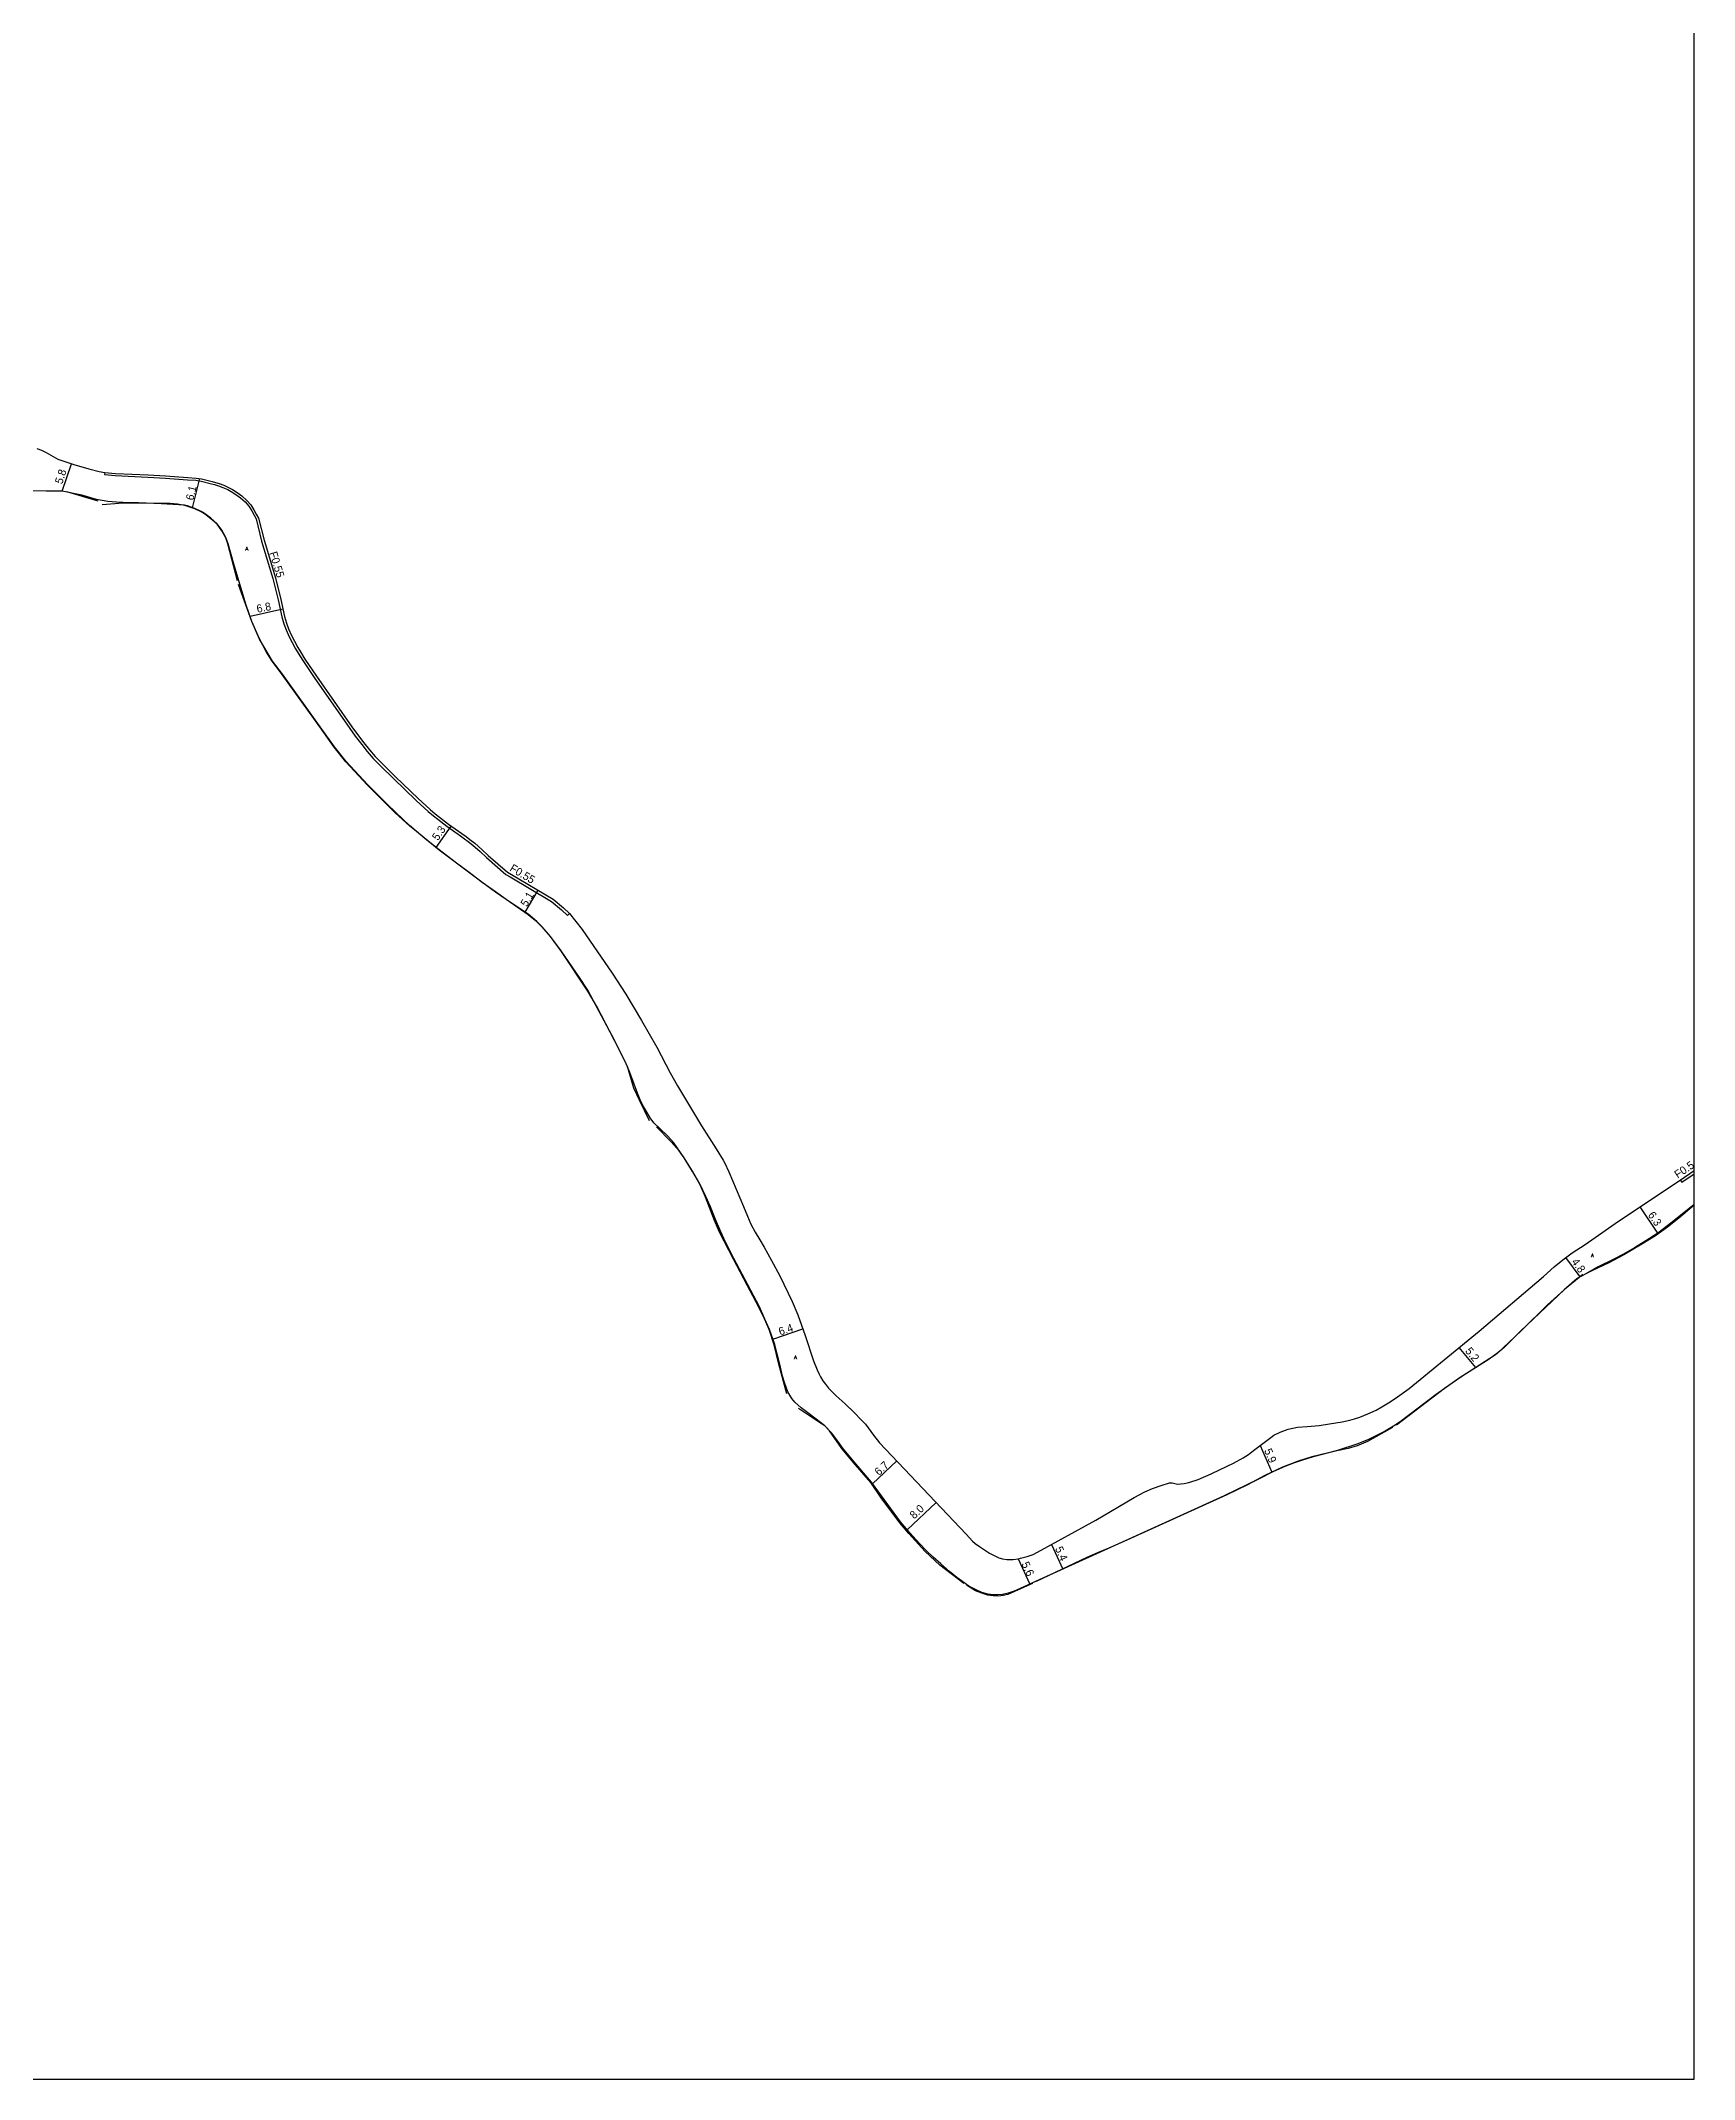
# Model space of a CAD drawing. Header units: metres. Extents: x -24000 to -20000, y -93000 to -89999.
# Drawn here: x -20332.2 to -20000, y -91200 to -90790.5 of the extents above; entities that cross this region are included whole.
import ezdxf

# ---------------------------------------------------------------- set-up
doc = ezdxf.new("R2010")
doc.units = ezdxf.units.M
doc.header["$LTSCALE"] = 2.5
for name, color, linetype in [('側溝・桝', 7, 'Continuous'), ('図郭', 7, 'Continuous'), ('幅員', 7, 'Continuous'), ('歩道・分離帯・安全施設', 7, 'Continuous'), ('舗装', 7, 'Continuous'), ('道路', 7, 'Continuous')]:
    doc.layers.add(name, color=color, linetype=linetype)
doc.styles.get("Standard").update_dxf_attribs({"font": ''})
doc.styles.add('YOKO_DECO', font='txt.shx', dxfattribs={"bigfont": 'extfont.shx'})
doc.styles.get('Standard').set_extended_font_data('@MS PGothic')

msp = doc.modelspace()

# ---------------------------------------------------------------- linework, layer by layer
at = {"layer": '側溝・桝'}
for points in [[(-20319.31, -90877.2), (-20319.35, -90877.65), (-20317.19, -90877.86), (-20310.62, -90878.16), (-20307.12, -90878.34), (-20302.65, -90878.69), (-20300.99, -90878.79), (-20299.96, -90878.95), (-20297.86, -90879.48), (-20297.27, -90879.64), (-20296.46, -90879.89), (-20295.58, -90880.23), (-20294.61, -90880.67), (-20293.9, -90881.05), (-20292.94, -90881.64), (-20292.03, -90882.29), (-20291.1, -90883.15), (-20290.37, -90884.02), (-20289.77, -90884.92), (-20289.29, -90885.77), (-20288.88, -90886.56), (-20287.8, -90891.01), (-20285.55, -90898.52), (-20284.46, -90902.83), (-20283.71, -90906.25), (-20283.32, -90907.63), (-20282.87, -90908.86), (-20282.26, -90910.21), (-20281.68, -90911.37), (-20280.98, -90912.63), (-20280.43, -90913.55), (-20279.54, -90915), (-20277.21, -90918.44), (-20270.09, -90928.64), (-20268.98, -90930.17), (-20267.67, -90931.84), (-20266.56, -90933.3), (-20265.35, -90934.67), (-20263.85, -90936.23), (-20261.3, -90938.73), (-20256.72, -90943.11), (-20254.3, -90945.33), (-20253.28, -90946.19), (-20252.41, -90946.88), (-20250.6, -90948.27), (-20247.86, -90950.21), (-20247.02, -90950.8), (-20246.29, -90951.38), (-20245.33, -90952.12), (-20243.9, -90953.39), (-20242.64, -90954.55), (-20238.7, -90957.95), (-20237.86, -90958.45), (-20229.55, -90963.39), (-20227.52, -90965.05), (-20226.36, -90966.23), (-20225.97, -90965.85)], [(-20002.8, -91019.38), (-20002.5, -91019.81), (-20000, -91018.09)]]:
    msp.add_lwpolyline(points, dxfattribs=at)
at = {"layer": '図郭'}
msp.add_lwpolyline([(-20800, -91200), (-20000, -91200), (-20000, -90600), (-20800, -90600)], close=True, dxfattribs=at)
at = {"layer": '幅員'}
for points in [[(-20327.85, -90880.97), (-20326.01, -90875.47)], [(-20301.69, -90884.35), (-20300.23, -90878.46)], [(-20290.12, -90906.08), (-20283.51, -90904.63)], [(-20252.71, -90952.56), (-20249.68, -90948.26)], [(-20234.86, -90965.57), (-20232.24, -90961.16)], [(-20007.34, -91030.04), (-20010.86, -91024.76)], [(-20022.9, -91038.82), (-20025.76, -91034.92)], [(-20185.09, -91051.35), (-20179.09, -91049.24)], [(-20043.88, -91057.04), (-20047.19, -91053)], [(-20087.19, -91072.69), (-20084.87, -91078.07)], [(-20165.05, -91080.38), (-20160.19, -91075.78)], [(-20158.08, -91089.64), (-20152.28, -91084.16)], [(-20129.1, -91092.59), (-20126.87, -91097.52)], [(-20135.81, -91095.44), (-20133.49, -91100.52)]]:
    msp.add_lwpolyline(points, dxfattribs=at)
at = {"layer": '歩道・分離帯・安全施設'}
for points in [[(-20320.62, -90882.97), (-20326.91, -90881.11)], [(-20292.64, -90898.98), (-20294.55, -90891.57), (-20295.01, -90890.33), (-20295.77, -90888.91), (-20296.74, -90887.59), (-20298.02, -90886.5), (-20299.25, -90885.54), (-20299.95, -90885.12), (-20301.18, -90884.51), (-20303.22, -90883.84), (-20304.67, -90883.57), (-20306.16, -90883.46), (-20315.57, -90883.36), (-20319.83, -90883.73)], [(-20209.89, -91007.5), (-20211.9, -91003.3), (-20213.01, -91000.91), (-20214.27, -90996.58), (-20216.89, -90991.32), (-20220.42, -90984.48), (-20222.23, -90981.4), (-20227.57, -90973.44), (-20229.74, -90970.46), (-20231.43, -90968.55), (-20232.49, -90967.5), (-20234.23, -90966.06), (-20238.67, -90963), (-20240.83, -90961.51), (-20243.53, -90959.54), (-20248.62, -90955.72), (-20252.11, -90953.09), (-20256.28, -90949.66), (-20258.09, -90948.17), (-20260.84, -90945.52), (-20262.62, -90943.81), (-20266.52, -90939.89), (-20270.78, -90935.3), (-20273.12, -90932.31), (-20276.06, -90928.31), (-20283.58, -90917.73), (-20285.63, -90915.14), (-20288.19, -90910.71), (-20289.75, -90907.13), (-20292.43, -90899.7)], [(-20182.3, -91062.28), (-20183.88, -91056.35), (-20184.82, -91052.5), (-20185.85, -91049.39), (-20186.75, -91047.26), (-20187.88, -91044.87), (-20190.23, -91040.5), (-20193.02, -91035.24), (-20195.79, -91029.83), (-20196.81, -91027.5), (-20197.84, -91024.89), (-20198.65, -91022.77), (-20199.71, -91020.31), (-20201.26, -91017.65), (-20202.9, -91014.87), (-20203.91, -91013.49), (-20205.53, -91011.68), (-20208.45, -91008.68)], [(-20000, -91024.44), (-20003.09, -91027), (-20005.35, -91028.82), (-20007.75, -91030.55), (-20010.51, -91032.23), (-20014.15, -91034.41), (-20017.14, -91035.97), (-20021.55, -91038.05)], [(-20022.35, -91038.36), (-20026.04, -91041.38), (-20034.8, -91049.67), (-20038.19, -91052.98), (-20039.95, -91054.47), (-20044.08, -91057.16), (-20046.89, -91058.95), (-20050.17, -91061.27), (-20059.84, -91068.62)], [(-20146.72, -91100.38), (-20151.53, -91096.75), (-20154.52, -91093.99), (-20157.75, -91090.35), (-20159.59, -91088.21), (-20163.32, -91083.18), (-20165.38, -91080.14), (-20168.97, -91076.07), (-20171.26, -91073.26), (-20173.73, -91069.76), (-20174.65, -91068.76), (-20175.55, -91068.18), (-20179.95, -91065.28)], [(-20060.61, -91069.1), (-20065.63, -91071.86), (-20067.72, -91072.78), (-20069.49, -91073.32), (-20071.82, -91073.75), (-20076.8, -91074.99), (-20079.39, -91075.77), (-20082.73, -91077.05), (-20086.24, -91078.72), (-20089.71, -91080.57), (-20093.91, -91082.57), (-20113.27, -91091.37), (-20117.63, -91093.32), (-20119.89, -91094.23), (-20122.05, -91095.22), (-20132.22, -91100.04)], [(-20132.95, -91100.38), (-20136.55, -91102.02), (-20137.87, -91102.59), (-20138.82, -91102.82), (-20139.76, -91102.93), (-20140.81, -91102.87), (-20141.91, -91102.74), (-20143.12, -91102.35), (-20144.39, -91101.86), (-20146.19, -91100.76)]]:
    msp.add_lwpolyline(points, dxfattribs=at)
at = {"layer": '道路'}
for points in [[(-20332.92, -90872.37), (-20331.98, -90872.71), (-20331.07, -90873.2), (-20328.7, -90874.57), (-20325.5, -90875.64), (-20322.53, -90876.51), (-20320.42, -90877.05), (-20319.31, -90877.2), (-20317.16, -90877.4), (-20310.59, -90877.71), (-20307.09, -90877.89), (-20302.63, -90878.24), (-20300.94, -90878.34), (-20299.88, -90878.51), (-20297.74, -90879.04), (-20297.04, -90879.24), (-20296.31, -90879.45), (-20295.4, -90879.8), (-20294.41, -90880.25), (-20293.67, -90880.64), (-20292.69, -90881.24), (-20291.74, -90881.93), (-20290.76, -90882.83), (-20289.99, -90883.75), (-20289.36, -90884.71), (-20288.86, -90885.59), (-20288.45, -90886.39), (-20287.28, -90890.85), (-20285.03, -90898.37), (-20283.93, -90902.71), (-20283.19, -90906.12), (-20282.81, -90907.47), (-20282.37, -90908.65), (-20281.77, -90909.98), (-20281.2, -90911.12), (-20280.51, -90912.36), (-20279.97, -90913.27), (-20279.09, -90914.71), (-20276.76, -90918.13), (-20269.65, -90928.32), (-20268.55, -90929.84), (-20267.25, -90931.51), (-20266.14, -90932.96), (-20264.95, -90934.31), (-20263.47, -90935.85), (-20260.92, -90938.34), (-20256.35, -90942.71), (-20253.94, -90944.92), (-20252.94, -90945.77), (-20252.08, -90946.45), (-20250.28, -90947.84), (-20247.54, -90949.76), (-20246.7, -90950.37), (-20245.95, -90950.96), (-20244.97, -90951.72), (-20243.54, -90952.99), (-20242.27, -90954.16), (-20238.39, -90957.5), (-20237.58, -90957.99), (-20229.23, -90962.95), (-20227.15, -90964.65), (-20225.97, -90965.85), (-20223.42, -90969.03), (-20217.38, -90977.79), (-20214.62, -90982.04), (-20211.46, -90987.31), (-20208.42, -90992.66), (-20205.75, -90997.83), (-20204.23, -91000.47), (-20199.4, -91008.48), (-20196.5, -91013.06), (-20195.05, -91015.39), (-20194.79, -91015.84), (-20193.93, -91017.69), (-20190.99, -91024.71), (-20190.17, -91026.65), (-20189.49, -91028.22), (-20188.67, -91029.82), (-20187.72, -91031.35), (-20186.84, -91032.83), (-20185.38, -91035.5), (-20183.66, -91038.63), (-20181.21, -91043.76), (-20180.07, -91046.46), (-20178.61, -91050.59), (-20176.9, -91055.66), (-20176.21, -91057.48), (-20175.85, -91058.24), (-20175.51, -91058.91), (-20175.03, -91059.68), (-20174.54, -91060.39), (-20173.89, -91061.16), (-20172.36, -91062.71), (-20170.59, -91064.3), (-20168.69, -91066.12), (-20167.41, -91067.44), (-20166.48, -91068.42), (-20164.87, -91070.6), (-20163.64, -91072.13), (-20146.29, -91090.49), (-20144.98, -91091.88), (-20144.42, -91092.38), (-20143.61, -91093), (-20142.59, -91093.66), (-20141.57, -91094.29), (-20140.64, -91094.78), (-20139.71, -91095.26), (-20138.97, -91095.49), (-20138.09, -91095.61), (-20137.76, -91095.6), (-20136.84, -91095.57), (-20135.81, -91095.44), (-20135.37, -91095.34), (-20133.97, -91094.97), (-20132.83, -91094.56), (-20131.9, -91094.13), (-20120.19, -91087.66), (-20112.49, -91083.11), (-20110.35, -91081.98), (-20108.8, -91081.35), (-20107.1, -91080.74), (-20105.44, -91080.21), (-20104.88, -91080.19), (-20104.34, -91080.34), (-20103.77, -91080.44), (-20103.12, -91080.41), (-20102.44, -91080.33), (-20101.56, -91080.12), (-20099.68, -91079.49), (-20097.03, -91078.35), (-20095.2, -91077.51), (-20092.54, -91076.22), (-20090.64, -91075.2), (-20089.55, -91074.5), (-20088.53, -91073.72), (-20085.06, -91071.05), (-20084.43, -91070.64), (-20083.17, -91070.01), (-20081.59, -91069.44), (-20079.69, -91069), (-20077.77, -91068.88), (-20075.36, -91068.69), (-20073.29, -91068.37), (-20070.75, -91067.96), (-20069.2, -91067.58), (-20068.24, -91067.31), (-20067.17, -91066.98), (-20065.6, -91066.32), (-20063.89, -91065.56), (-20062.77, -91064.94), (-20061.41, -91064.14), (-20060.06, -91063.28), (-20057.27, -91061.24), (-20043.18, -91049.73), (-20030.29, -91038.74), (-20028.12, -91036.83), (-20026.37, -91035.37), (-20024.49, -91033.99), (-20021.92, -91032.29), (-20015.19, -91027.65), (-20002.8, -91019.38), (-20000, -91017.46)], [(-20000, -91024.27), (-20004.69, -91028.02), (-20007.34, -91030.04), (-20009.72, -91031.6), (-20012.01, -91032.95), (-20014.18, -91034.27), (-20016.18, -91035.29), (-20019.3, -91036.78), (-20021.37, -91038.02), (-20022.9, -91038.82), (-20023.58, -91039.23), (-20026.15, -91041.39), (-20029.48, -91044.42), (-20034.73, -91049.57), (-20037.21, -91052.02), (-20039.44, -91054.08), (-20041.22, -91055.35), (-20043.97, -91057.1), (-20047.02, -91059.06), (-20051.83, -91062.44), (-20059.09, -91067.92), (-20060.4, -91068.79), (-20062.09, -91069.82), (-20065.57, -91071.56), (-20067.8, -91072.39), (-20071.66, -91073.71), (-20076.56, -91074.99), (-20078.66, -91075.63), (-20080.53, -91076.27), (-20082.22, -91076.92), (-20084.54, -91077.92), (-20087.53, -91079.47), (-20094.4, -91082.77), (-20103.4, -91086.9), (-20133.07, -91100.33), (-20135.44, -91101.41), (-20136.64, -91101.93), (-20137.84, -91102.36), (-20138.99, -91102.61), (-20139.89, -91102.72), (-20140.78, -91102.69), (-20141.89, -91102.57), (-20143.13, -91102.23), (-20144.22, -91101.66), (-20145.75, -91100.92), (-20147.19, -91099.9), (-20148.12, -91099.23), (-20149.59, -91098.03), (-20151.36, -91096.46), (-20152.86, -91095.12), (-20154.27, -91093.78), (-20155.66, -91092.36), (-20157.59, -91090.21), (-20159.46, -91088.02), (-20165.29, -91080.05), (-20168.79, -91075.89), (-20171.09, -91073.18), (-20171.81, -91072.1), (-20173.26, -91070.21), (-20174.66, -91068.77), (-20175.5, -91068.07), (-20178.09, -91066.15), (-20179.43, -91065.14), (-20180.68, -91063.99), (-20181.27, -91063.22), (-20182.07, -91061.89), (-20182.71, -91060.22), (-20183.14, -91058.76), (-20183.72, -91056.33), (-20184.22, -91054.26), (-20184.72, -91052.42), (-20185.78, -91049.39), (-20186.68, -91047.3), (-20187.8, -91044.85), (-20190.15, -91040.43), (-20192.93, -91035.15), (-20194.96, -91031.09), (-20195.56, -91029.74), (-20196.62, -91027.29), (-20197.59, -91024.75), (-20198.54, -91022.67), (-20199.71, -91020.28), (-20201.21, -91017.59), (-20202.92, -91014.89), (-20204.35, -91012.77), (-20204.97, -91011.88), (-20206.21, -91010.53), (-20207.89, -91008.94), (-20208.99, -91007.88), (-20209.71, -91006.86), (-20210.5, -91005.62), (-20211.31, -91004.24), (-20211.76, -91003.25), (-20212.3, -91001.93), (-20213.44, -90998.86), (-20213.97, -90997.4), (-20214.29, -90996.61), (-20214.81, -90995.44), (-20216.87, -90991.29), (-20220.49, -90984.5), (-20222.25, -90981.25), (-20223.94, -90978.69), (-20227.63, -90973.35), (-20229.76, -90970.43), (-20231.42, -90968.51), (-20232.52, -90967.41), (-20234.25, -90965.98), (-20238.65, -90962.98), (-20240.84, -90961.47), (-20243.51, -90959.57), (-20246.37, -90957.38), (-20248.62, -90955.71), (-20252.1, -90953.05), (-20254.91, -90950.82), (-20256.37, -90949.6), (-20258.1, -90948.18), (-20260.94, -90945.58), (-20262.69, -90943.88), (-20266.57, -90939.95), (-20269.23, -90937.18), (-20270.85, -90935.35), (-20273.22, -90932.38), (-20276.12, -90928.32), (-20283.69, -90917.81), (-20285.64, -90915.14), (-20286.79, -90913.35), (-20288.21, -90910.65), (-20289.76, -90907.14), (-20290.87, -90903.86), (-20292.17, -90899.65), (-20293.43, -90895.37), (-20294.48, -90891.55), (-20295, -90890.29), (-20295.81, -90888.78), (-20296.72, -90887.52), (-20297.99, -90886.39), (-20299.25, -90885.44), (-20299.94, -90885.04), (-20301.22, -90884.43), (-20302.7, -90883.94), (-20303.25, -90883.8), (-20307.9, -90883.5), (-20312.49, -90883.34), (-20314.36, -90883.29), (-20316.95, -90883.18), (-20318.71, -90883.06), (-20320.96, -90882.66), (-20323.92, -90881.79), (-20327.85, -90880.97), (-20331.05, -90880.96), (-20335.95, -90880.88)]]:
    msp.add_lwpolyline(points, dxfattribs=at)

# ---------------------------------------------------------------- texts
at = {"layer": '側溝・桝'}
for s, rotation, p in [('F0.55', 287, (-20286.26, -90893.38)), ('F0.55', 329, (-20238.09, -90957.16)), ('F0.5', 34, (-20003.31, -91019.1))]:
    msp.add_text(s, height=1.6, rotation=rotation, dxfattribs=at).set_placement(p)
at = {"layer": '幅員'}
for s, rotation, p in [('5.8', 72, (-20327.85, -90879.66)), ('6.1', 76, (-20301.52, -90882.93)), ('6.8', 12, (-20288.62, -90905.42)), ('5.3', 55, (-20252.39, -90951.31)), ('5.1', 59, (-20234.53, -90964.58)), ('6.3', 304, (-20009.38, -91026.37)), ('4.8', 306, (-20024.75, -91035.82)), ('6.4', 19, (-20183.61, -91050.62)), ('5.2', 309, (-20046.11, -91053.76)), ('5.9', 293, (-20086.44, -91073.7)), ('6.7', 43, (-20163.76, -91078.85)), ('8.0', 43, (-20156.69, -91087.56)), ('5.4', 294, (-20128.44, -91093.4)), ('5.6', 295, (-20135.19, -91096.49))]:
    msp.add_text(s, height=1.6, rotation=rotation, dxfattribs=at).set_placement(p)
at = {"layer": '舗装', "style": 'YOKO_DECO'}
for p in [(-20291.07, -90892.91, 503.98), (-20020.75, -91034.85, 501.92), (-20180.84, -91055.33, 502.46)]:
    msp.add_text('A', height=0.75, dxfattribs=at).set_placement(p)

doc.saveas('drawing.dxf')
